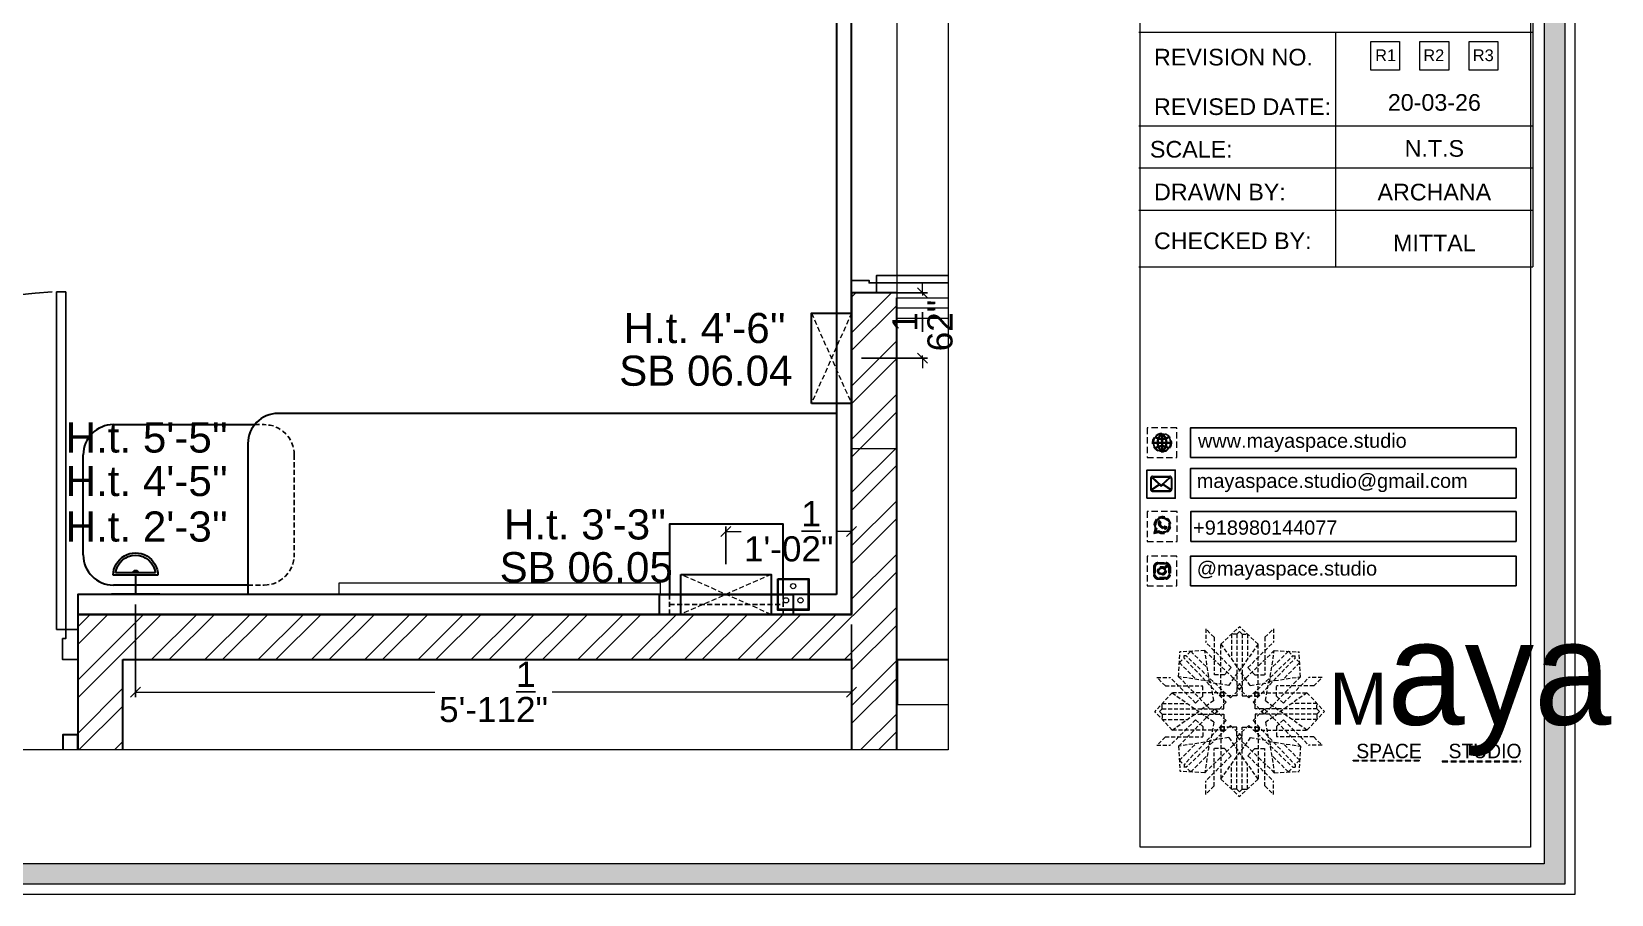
# Model space of a CAD drawing. Header units: millimetres. Extents: x 56222 to 3066687, y -650199 to -121287.
# Drawn here: x 131785.9 to 131943.1, y -184315.7 to -184229.8 of the extents above; entities that cross this region are included whole.
import ezdxf
from ezdxf.enums import TextEntityAlignment as Align

# ---------------------------------------------------------------- set-up
doc = ezdxf.new("R2010")
doc.units = ezdxf.units.MM
doc.header["$MEASUREMENT"] = 0
doc.header["$PDMODE"] = 35
for name, pattern in [('DASHED', [0.75, 0.5, -0.25]), ('DASHED2', [0.375, 0.25, -0.125]), ('DASHEDX2', [1.5, 1, -0.5])]:
    doc.linetypes.add(name, pattern=pattern)
doc.layers.get('Defpoints').update_dxf_attribs({"color": 220})
for name, color, linetype in [('AR DOOR', 40, 'Continuous'), ('AR ELE-5', 134, 'Continuous'), ('AR HATCH-7', 7, 'Continuous')]:
    doc.layers.add(name, color=color, linetype=linetype)
for name, color, linetype, lineweight in [('dim05', 1, 'Continuous', 13), ('Dimension', 10, 'DASHEDX2', 20), ('el', 7, 'Continuous', 20), ('ELEC-wires', 1, 'DASHED2', 13), ('Electrical', 84, 'Continuous', 30), ('ELEVATION', 250, 'Continuous', 9), ('ELEVATION ( SPIRAL STAIR )', 250, 'Continuous', 9), ('FIRST FLOOR', 7, 'Continuous', 9), ('FIRST FLOOR_( PLine )_', 251, 'Continuous', 30), ('FURNITURE', 32, 'Continuous', 9), ('FURNITURE-1', 252, 'Continuous', 13), ('hatch-rcc', 251, 'Continuous', 9), ('NAME PLATE', 7, 'Continuous', 25), ('wall', 7, 'Continuous', 30)]:
    doc.layers.add(name, color=color, linetype=linetype, lineweight=lineweight)
doc.styles.add('Arial', font='arial.ttf')
doc.styles.get("Standard").update_dxf_attribs({"font": 'arial.ttf', "height": 6})
doc.dimstyles.new('ISO-25', dxfattribs={"dimtxt": 2.5, "dimasz": 1, "dimexe": 0.5, "dimexo": 1, "dimtad": 0, "dimdec": 1, "dimlunit": 4, "dimtxsty": 'Standard', "dimblk": 'OBLIQUE', "dimcen": 2.5, "dimclrd": 1, "dimclre": 1, "dimclrt": 5, "dimadec": 0, "dimazin": 0, "dimtfac": 1, "dimtdec": 1, "dimtmove": 0, "dimatfit": 3, "dimfxl": 1, "dimlwd": -1, "dimarcsym": 0})

# ---------------------------------------------------------------- blocks, each defined once
blk = doc.blocks.new('*U18')
for points in [[(0, 0), (0, 1120), (-30, 1120), (-30, 0)], [(40, 0), (0, 0), (0, -30), (-10, -30), (-10, -100), (40, -100)], [(-1160, 0), (-1120, 0), (-1120, -30), (-1110, -30), (-1110, -100), (-1160, -100)]]:
    blk.add_lwpolyline(points, close=True)
at = {"layer": 'AR ELE-5', "linetype": 'ByBlock', "ltscale": 15}
blk.add_arc((1.6, -0.7), 1121.6, 92.373, 179.9653, dxfattribs=at)
blk = doc.blocks.new('FSFSF')
at = {"color": 42, "lineweight": 5, "true_color": 0xe0ac11}
for p, q in [((28603.86, 139.69), (28608.58, 144.08)), ((28613.31, 139.69), (28608.58, 144.08)), ((28600.03, 143.51), (28600.03, 140.16)), ((28602.15, 141.41), (28600.03, 143.51)), ((28606.47, 133.76), (28600.03, 140.16)), ((28602.15, 141.41), (28602.15, 131.95)), ((28607.9, 142.22), (28606.58, 142.22)), ((28606.58, 142.22), (28606.58, 135.84)), ((28607.9, 142.22), (28608.58, 142.85)), ((28607.9, 142.22), (28607.9, 126.58)), ((28609.27, 142.22), (28608.59, 142.85)), ((28609.27, 142.22), (28609.27, 126.58)), ((28609.27, 142.22), (28610.59, 142.22)), ((28610.59, 142.22), (28610.59, 135.84)), ((28610.7, 133.76), (28617.14, 140.16)), ((28615.02, 141.41), (28617.14, 143.51)), ((28615.02, 141.41), (28615.02, 131.95)), ((28617.14, 143.51), (28617.14, 140.16)), ((28593.19, 131.45), (28593.54, 137.71)), ((28593.39, 135), (28594.56, 136.12)), ((28599.8, 138.06), (28593.54, 137.71)), ((28595.12, 136.69), (28594.53, 136.69)), ((28594.56, 136.12), (28594.56, 136.71)), ((28605.17, 124.98), (28594.56, 136.12)), ((28596.24, 137.86), (28595.12, 136.69)), ((28606.27, 126.08), (28595.12, 136.69)), ((28596.24, 137.86), (28600.47, 133.65)), ((28601.03, 130), (28599.8, 138.06)), ((28599.8, 138.05), (28608.58, 129.56)), ((28603.86, 126.58), (28603.86, 139.69)), ((28603.86, 139.69), (28608.58, 133.02)), ((28613.31, 139.69), (28608.59, 133.02)), ((28617.37, 138.05), (28608.59, 129.56)), ((28610.9, 126.08), (28622.05, 136.69)), ((28612.02, 124.98), (28622.62, 136.12)), ((28613.31, 126.58), (28613.31, 139.69)), ((28616.14, 130), (28617.37, 138.06)), ((28620.93, 137.86), (28616.7, 133.65)), ((28617.37, 138.06), (28623.63, 137.71)), ((28620.93, 137.86), (28622.05, 136.69)), ((28622.05, 136.69), (28622.64, 136.69)), ((28622.62, 136.12), (28622.62, 136.71)), ((28623.8, 135), (28622.62, 136.12)), ((28624, 131.45), (28623.65, 137.71)), ((28593.39, 135), (28597.6, 130.78)), ((28604.75, 131.95), (28602.15, 131.95)), ((28606.47, 133.76), (28604.75, 131.95)), ((28605.86, 129.18), (28608.58, 133.02)), ((28611.31, 129.18), (28608.59, 133.02)), ((28610.7, 133.76), (28612.42, 131.95)), ((28612.42, 131.95), (28615.02, 131.95)), ((28623.8, 135), (28619.59, 130.78)), ((28587.73, 131.22), (28591.08, 131.22)), ((28589.84, 129.1), (28587.73, 131.22)), ((28589.84, 129.1), (28599.29, 129.1)), ((28597.49, 124.78), (28591.08, 131.22)), ((28593.19, 131.45), (28601.69, 122.67)), ((28601.25, 130.22), (28593.19, 131.45)), ((28599.29, 126.5), (28599.29, 129.1)), ((28605.86, 129.18), (28601.03, 130)), ((28602.07, 125.39), (28601.25, 130.22)), ((28606.27, 126.08), (28608.58, 128.27)), ((28607.9, 128.92), (28608.58, 129.56)), ((28607.9, 128.92), (28608.58, 128.27)), ((28609.27, 128.92), (28608.59, 129.56)), ((28609.27, 128.92), (28608.59, 128.27)), ((28610.9, 126.08), (28608.59, 128.27)), ((28611.31, 129.18), (28616.14, 130)), ((28615.12, 125.39), (28615.94, 130.22)), ((28623.99, 131.45), (28615.5, 122.67)), ((28615.94, 130.22), (28624, 131.45)), ((28627.34, 129.1), (28617.89, 129.1)), ((28617.89, 126.5), (28617.89, 129.1)), ((28619.7, 124.78), (28626.1, 131.22)), ((28629.45, 131.22), (28626.1, 131.22)), ((28627.34, 129.1), (28629.45, 131.22)), ((28591.56, 127.39), (28587.17, 122.66)), ((28589.03, 123.35), (28589.03, 124.67)), ((28589.03, 124.67), (28595.4, 124.67)), ((28604.66, 127.39), (28591.56, 127.39)), ((28591.56, 127.39), (28598.23, 122.67)), ((28597.49, 124.78), (28599.29, 126.5)), ((28602.07, 125.39), (28598.23, 122.67)), ((28605.17, 124.98), (28602.97, 122.67)), ((28603.68, 126.54), (28603.68, 127.39)), ((28604.66, 126.54), (28603.68, 126.54)), ((28604.71, 127.57), (28603.86, 127.57)), ((28607.9, 126.58), (28603.86, 126.58)), ((28604.66, 123.35), (28604.66, 127.39)), ((28604.7, 126.58), (28604.71, 127.57)), ((28609.27, 126.58), (28613.31, 126.58)), ((28612.02, 124.98), (28614.21, 122.67)), ((28612.46, 126.58), (28612.46, 127.57)), ((28612.46, 127.57), (28613.31, 127.57)), ((28612.52, 123.35), (28612.52, 127.39)), ((28612.52, 127.39), (28625.63, 127.39)), ((28612.52, 126.54), (28613.51, 126.54)), ((28613.51, 126.54), (28613.51, 127.39)), ((28615.12, 125.39), (28618.96, 122.67)), ((28619.7, 124.78), (28617.89, 126.5)), ((28625.63, 127.39), (28618.96, 122.67)), ((28628.16, 124.67), (28621.78, 124.67)), ((28625.63, 127.39), (28630.02, 122.66)), ((28628.16, 123.35), (28628.16, 124.67)), ((28591.56, 117.94), (28587.17, 122.66)), ((28589.03, 123.35), (28588.4, 122.67)), ((28589.03, 121.98), (28588.4, 122.65)), ((28589.03, 123.35), (28604.66, 123.35)), ((28589.03, 121.98), (28604.66, 121.98)), ((28589.03, 121.98), (28589.03, 120.66)), ((28589.03, 120.66), (28595.4, 120.66)), ((28597.49, 120.54), (28591.08, 114.11)), ((28591.56, 117.94), (28598.23, 122.65)), ((28593.19, 113.88), (28601.69, 122.65)), ((28605.17, 120.35), (28594.56, 109.2)), ((28597.49, 120.54), (28599.29, 118.83)), ((28602.07, 119.94), (28598.23, 122.65)), ((28602.07, 119.94), (28601.25, 115.1)), ((28602.33, 123.35), (28601.69, 122.67)), ((28602.33, 121.98), (28601.69, 122.65)), ((28602.33, 123.35), (28602.97, 122.67)), ((28602.33, 121.98), (28602.97, 122.65)), ((28605.17, 120.35), (28602.97, 122.65)), ((28604.66, 121.98), (28604.66, 117.94)), ((28612.02, 120.35), (28614.21, 122.65)), ((28612.02, 120.35), (28622.62, 109.2)), ((28628.16, 123.35), (28612.52, 123.35)), ((28612.52, 121.98), (28612.52, 117.94)), ((28628.16, 121.98), (28612.52, 121.98)), ((28614.85, 123.35), (28614.21, 122.67)), ((28614.85, 121.98), (28614.21, 122.65)), ((28614.85, 123.35), (28615.5, 122.67)), ((28614.85, 121.98), (28615.5, 122.65)), ((28615.12, 119.94), (28618.96, 122.65)), ((28615.12, 119.94), (28615.94, 115.1)), ((28623.99, 113.88), (28615.5, 122.65)), ((28619.7, 120.54), (28617.89, 118.83)), ((28625.63, 117.94), (28618.96, 122.65)), ((28619.7, 120.54), (28626.1, 114.11)), ((28628.16, 120.66), (28621.78, 120.66)), ((28625.63, 117.94), (28630.02, 122.66)), ((28628.16, 123.35), (28628.78, 122.67)), ((28628.16, 121.98), (28628.78, 122.65)), ((28628.16, 121.98), (28628.16, 120.66)), ((28589.84, 116.23), (28587.73, 114.11)), ((28589.84, 116.23), (28599.29, 116.23)), ((28604.66, 117.94), (28591.56, 117.94)), ((28606.27, 119.15), (28595.12, 108.54)), ((28599.29, 118.83), (28599.29, 116.23)), ((28605.86, 116.05), (28601.03, 115.23)), ((28604.66, 118.78), (28603.68, 118.78)), ((28603.68, 118.78), (28603.68, 117.94)), ((28607.9, 118.65), (28603.86, 118.65)), ((28603.86, 118.65), (28603.86, 105.54)), ((28604.71, 117.66), (28603.86, 117.66)), ((28604.7, 118.65), (28604.71, 117.66)), ((28605.86, 116.05), (28608.58, 112.21)), ((28606.27, 119.15), (28608.58, 116.96)), ((28607.9, 103.01), (28607.9, 118.65)), ((28607.9, 116.31), (28608.58, 116.96)), ((28607.9, 116.31), (28608.58, 115.67)), ((28610.9, 119.15), (28608.59, 116.96)), ((28609.27, 116.31), (28608.59, 116.96)), ((28609.27, 116.31), (28608.59, 115.67)), ((28611.31, 116.05), (28608.59, 112.21)), ((28609.27, 118.65), (28613.31, 118.65)), ((28609.27, 103.01), (28609.27, 118.65)), ((28610.9, 119.15), (28622.05, 108.54)), ((28611.31, 116.05), (28616.14, 115.23)), ((28612.46, 118.65), (28612.46, 117.66)), ((28612.46, 117.66), (28613.31, 117.66)), ((28612.52, 118.78), (28613.51, 118.78)), ((28612.52, 117.94), (28625.63, 117.94)), ((28613.31, 118.65), (28613.31, 105.54)), ((28613.51, 118.78), (28613.51, 117.94)), ((28617.89, 118.83), (28617.89, 116.23)), ((28627.34, 116.23), (28617.89, 116.23)), ((28627.34, 116.23), (28629.45, 114.11)), ((28587.73, 114.11), (28591.08, 114.11)), ((28601.25, 115.1), (28593.19, 113.87)), ((28593.19, 113.87), (28593.54, 107.62)), ((28593.39, 110.32), (28597.6, 114.55)), ((28599.8, 107.17), (28608.58, 115.67)), ((28601.03, 115.23), (28599.8, 107.17)), ((28602.15, 103.82), (28602.15, 113.27)), ((28604.75, 113.27), (28602.15, 113.27)), ((28603.86, 105.54), (28608.58, 112.21)), ((28606.47, 111.47), (28604.75, 113.27)), ((28617.37, 107.17), (28608.59, 115.67)), ((28613.31, 105.54), (28608.59, 112.21)), ((28610.7, 111.47), (28612.42, 113.27)), ((28612.42, 113.27), (28615.02, 113.27)), ((28615.02, 103.82), (28615.02, 113.27)), ((28615.94, 115.1), (28624, 113.87)), ((28616.14, 115.23), (28617.37, 107.17)), ((28623.8, 110.32), (28619.59, 114.55)), ((28624, 113.87), (28623.65, 107.62)), ((28629.45, 114.11), (28626.1, 114.11)), ((28593.39, 110.32), (28594.56, 109.2)), ((28595.12, 108.54), (28594.53, 108.54)), ((28594.56, 109.2), (28594.56, 108.61)), ((28596.24, 107.37), (28595.12, 108.54)), ((28596.24, 107.37), (28600.47, 111.58)), ((28606.47, 111.47), (28600.03, 105.07)), ((28606.58, 103.01), (28606.58, 109.38)), ((28610.59, 103.01), (28610.59, 109.38)), ((28610.7, 111.47), (28617.14, 105.07)), ((28620.93, 107.37), (28616.7, 111.58)), ((28620.93, 107.37), (28622.05, 108.54)), ((28622.05, 108.54), (28622.64, 108.54)), ((28623.8, 110.32), (28622.62, 109.2)), ((28622.62, 109.2), (28622.62, 108.61)), ((28599.8, 107.17), (28593.54, 107.52)), ((28600.03, 101.71), (28600.03, 105.07)), ((28602.15, 103.82), (28600.03, 101.71)), ((28603.86, 105.54), (28608.58, 101.15)), ((28613.31, 105.54), (28608.58, 101.15)), ((28615.02, 103.82), (28617.14, 101.71)), ((28617.14, 101.71), (28617.14, 105.07)), ((28617.37, 107.17), (28623.63, 107.52)), ((28607.9, 103.01), (28606.58, 103.01)), ((28607.9, 103.01), (28608.58, 102.38)), ((28609.27, 103.01), (28608.59, 102.38)), ((28609.27, 103.01), (28610.59, 103.01))]:
    blk.add_line(p, q, dxfattribs=at)
blk = doc.blocks.new('hgwg')
at = {"layer": 'Dimension', "true_color": 0xd39e00}
h = blk.add_hatch(color=42, dxfattribs=at)
h.dxf.hatch_style = 1
h.paths.add_polyline_path([(27505.71, 45.05), (27494.27, 45.05), (27494.27, 44.9), (27505.71, 44.9)])
h = blk.add_hatch(color=42, dxfattribs=at)
h.dxf.hatch_style = 1
h.paths.add_polyline_path([(27523.3, 44.9), (27509.68, 44.9), (27509.68, 44.75), (27523.3, 44.75)])
at = {"layer": 'Dimension', "color": 42, "true_color": 0xd39e00}
for p, q in [((27494.27, 45.05), (27505.71, 45.05)), ((27494.27, 44.9), (27494.27, 45.05)), ((27494.27, 44.9), (27505.71, 44.9)), ((27505.71, 45.05), (27505.71, 44.9)), ((27509.68, 44.9), (27523.3, 44.9)), ((27509.68, 44.9), (27509.68, 44.75)), ((27509.68, 44.75), (27523.3, 44.75)), ((27523.3, 44.75), (27523.3, 44.9))]:
    blk.add_line(p, q, dxfattribs=at)
at = {"layer": 'Dimension', "color": 42, "true_color": 0xd39e00, "attachment_point": 1}
for s, width, insert, char_height in [('{\\fCinzel|b0|i0|c0|p2;\\H1.5x;M\\fAmsterdam One|b0|i0|c0|p2;\\H2x;aya}', 85.3277, (27490.17, 69.17), 6), ('{\\fCinzel|b0|i0|c0|p0;SPACE     STUDIO}', 66.129, (27494.83, 47.86), 2.5)]:
    blk.add_mtext_dynamic_manual_height_columns(s, width=width, gutter_width=30, heights=[0], dxfattribs=dict(at, insert=insert, char_height=char_height))
blk = doc.blocks.new('QEGW4TG')
at = {"layer": 'Dimension', "true_color": 0x000000}
h = blk.add_hatch(color=18, dxfattribs=at)
h.dxf.hatch_style = 1
h.paths.add_polyline_path([(2.69, 1.93, 0.170513), (2.95, 1.97, 0.190337), (3.11, 2.18, 0.316231), (3.07, 2.28), (2.79, 2.37, 0.273721), (2.69, 2.34, 0.040749), (2.63, 2.27, -0.441282), (2.53, 2.25, -0.11828), (2.06, 2.64, -0.441282), (2.07, 2.74, 0.040749), (2.13, 2.81, 0.290083), (2.14, 2.92), (2.01, 3.18, 0.316231), (1.91, 3.2, 0.190337), (1.73, 3, 0.170513), (1.72, 2.74, 0.252784)], flags=0)
h.paths.add_polyline_path([(1.19, 1.98), (1.03, 1.3, 0.550912), (1.11, 1.23), (1.75, 1.39, 6.344125)])
h.paths.add_polyline_path([(1.81, 1.7), (1.4, 1.6), (1.5, 2.03, -9.071339)], flags=16)
h.paths.add_polyline_path([(3.11, 2.16, -0.17811), (2.95, 1.97, -0.170513), (2.69, 1.93, -0.252784), (1.72, 2.74, -0.170513), (1.73, 3, -0.17811), (1.89, 3.19, -0.370089), (2.01, 3.18), (2.14, 2.92, -0.307185), (2.13, 2.8, -0.041087), (2.06, 2.73, 0.321676), (2.05, 2.65, 0.126524), (2.55, 2.24, 0.312216), (2.62, 2.26, -0.041087), (2.68, 2.34, -0.290673), (2.79, 2.37), (3.07, 2.28, -0.370089)], flags=0)
h = blk.add_hatch(color=18, dxfattribs=at)
h.dxf.hatch_style = 1
h.paths.add_polyline_path([(2.79, 2.37, 0.273721), (2.69, 2.34, 0.040749), (2.63, 2.27, -0.441282), (2.53, 2.25, -0.11828), (2.06, 2.64, -0.441282), (2.07, 2.74, 0.040749), (2.13, 2.81, 0.290083), (2.14, 2.92), (2.01, 3.18, 0.316231), (1.91, 3.2, 0.190337), (1.73, 3, 0.170513), (1.72, 2.74, 0.252784), (2.69, 1.93, 0.170513), (2.95, 1.97, 0.190337), (3.11, 2.18, 0.316231), (3.07, 2.28)])
for p, q in [((2.01, 3.18), (2.14, 2.92)), ((1.19, 1.98), (1.03, 1.3)), ((1.1, 1.23), (1.75, 1.39)), ((1.5, 2.03), (1.4, 1.6)), ((1.4, 1.6), (1.81, 1.7)), ((3.07, 2.28), (2.8, 2.36))]:
    blk.add_line(p, q)
blk.add_lwpolyline([(0, 0), (4.68, 0), (4.68, 4.68), (0, 4.68)], close=True)
for centre, radius, start, end in [((2.39, 2.56), 1.34, 241.4727, 205.6422), ((2.39, 2.56), 1.04, 235.9962, 210.8333), ((2.09, 2.87), 0.39, 159.7007, 198.4072), ((2.96, 3.23), 1.33, 201.4218, 258.1669), ((2.07, 2.87), 0.364, 118.9685, 159.3648), ((1.94, 3.12), 0.0896, 41.8985, 123.1344), ((2.11, 2.68), 0.066, 135.9932, 224.8892), ((1.67, 3.16), 0.586, 312.4617, 321.8728), ((3.12, 3.42), 1.31, 216.5455, 243.5279), ((2.05, 2.87), 0.104, 320.3924, 28.6971), ((1.09, 1.29), 0.0598, 164.8483, 282.1458), ((2.57, 2.3), 0.066, 234.2482, 323.1441), ((3.11, 1.94), 0.586, 137.2645, 146.6756), ((2.76, 2.27), 0.104, 70.4402, 138.745), ((2.75, 2.31), 0.39, 260.7301, 299.4366), ((2.76, 2.29), 0.364, 299.7725, 340.1688), ((3.03, 2.2), 0.0896, 336.0029, 57.2388)]:
    blk.add_arc(centre, radius, start, end)
blk = doc.blocks.new('ASGERG')
at = {"layer": 'Dimension', "true_color": 0x000000}
h = blk.add_hatch(color=18, dxfattribs=at)
h.dxf.hatch_style = 1
h.paths.add_polyline_path([(0.99, 1.7, 0.353872), (1.69, 1.03), (2.96, 1.03, 0.353872), (3.66, 1.7), (3.66, 2.99, 0.353872), (2.96, 3.67), (1.69, 3.67, 0.353872), (0.99, 2.99)])
h.paths.add_polyline_path([(1.27, 2.97, -0.353872), (1.72, 3.4), (2.94, 3.4, -0.353872), (3.38, 2.97), (3.38, 1.72, -0.353872), (2.94, 1.3), (1.72, 1.3, -0.353872), (1.27, 1.72)], flags=16)
h.paths.add_polyline_path([(3.02, 2.35, -1), (1.64, 2.35, -1)], flags=0)
h.paths.add_polyline_path([(2.74, 2.35, -1), (1.92, 2.35, -1)], flags=0)
h.paths.add_polyline_path([(2.86, 3.02, -1), (3.19, 3.02, -1)], flags=0)
h.paths.add_polyline_path([(1.64, 2.35, 1), (3.02, 2.35, 1)], flags=0)
h = blk.add_hatch(color=18, dxfattribs=at)
h.dxf.hatch_style = 1
h.paths.add_polyline_path([(1.64, 2.35, 1), (3.02, 2.35, 1)])
h.paths.add_polyline_path([(2.74, 2.35, -1), (1.92, 2.35, -1)], flags=16)
h = blk.add_hatch(color=18, dxfattribs=at)
h.dxf.hatch_style = 1
h.paths.add_polyline_path([(3.19, 3.02, 1), (2.86, 3.02, 1)])
for p, q in [((0.99, 2.99), (0.99, 1.7)), ((1.27, 2.97), (1.27, 1.72)), ((1.69, 3.67), (2.96, 3.67)), ((2.94, 3.4), (1.72, 3.4)), ((3.38, 2.97), (3.38, 1.72)), ((3.66, 2.99), (3.66, 1.7)), ((1.69, 1.03), (2.96, 1.03)), ((2.94, 1.3), (1.72, 1.3))]:
    blk.add_line(p, q)
blk.add_lwpolyline([(0, 0), (4.68, 0), (4.68, 4.68), (0, 4.68)], close=True)
for centre, radius in [((2.33, 2.35), 0.694), ((2.33, 2.35), 0.414), ((3.02, 3.02), 0.168)]:
    blk.add_circle(centre, radius)
for centre, radius, start, end in [((1.76, 2.89), 0.778, 94.8631, 172.8127), ((1.76, 2.91), 0.491, 94.8631, 172.8127), ((2.9, 2.91), 0.491, 7.1873, 85.1369), ((2.89, 2.89), 0.778, 7.1873, 85.1369), ((1.76, 1.8), 0.778, 187.1873, 265.1369), ((1.76, 1.78), 0.491, 187.1873, 265.1369), ((2.9, 1.78), 0.491, 274.8631, 352.8127), ((2.89, 1.8), 0.778, 274.8631, 352.8127)]:
    blk.add_arc(centre, radius, start, end)
blk = doc.blocks.new('DTGWEGEARG')
at = {"layer": 'Dimension', "true_color": 0x000000}
h = blk.add_hatch(color=18, dxfattribs=at)
h.dxf.hatch_style = 1
h.paths.add_polyline_path([(3.83, 2.34, 1), (0.85, 2.34, 1)])
h.paths.add_polyline_path([(2.51, 1.01, 0.105795), (2.96, 1.58, -0.055205), (3.3, 1.41, -0.169822)], flags=16)
h.paths.add_polyline_path([(2.41, 1.12), (2.41, 1.69, -0.058279), (2.81, 1.63, -0.103353)], flags=16)
h.paths.add_polyline_path([(2.26, 1.13, -0.101741), (1.87, 1.63, -0.057171), (2.26, 1.69)], flags=16)
h.paths.add_polyline_path([(2.17, 1.01, -0.169822), (1.38, 1.41, -0.055205), (1.72, 1.58, 0.105795)], flags=16)
h.paths.add_polyline_path([(3.02, 1.72, 0.081336), (3.13, 2.27), (3.68, 2.27, -0.152069), (3.4, 1.52, 0.05687)], flags=16)
h.paths.add_polyline_path([(2.87, 1.77, 0.061945), (2.41, 1.84), (2.41, 2.27), (2.98, 2.27, -0.081344)], flags=16)
h.paths.add_polyline_path([(2.26, 1.84, 0.060923), (1.8, 1.77, -0.081344), (1.7, 2.27), (2.26, 2.27)], flags=16)
h.paths.add_polyline_path([(1.66, 1.72, 0.05687), (1.28, 1.52, -0.152069), (1, 2.27), (1.55, 2.27, 0.081336)], flags=16)
h.paths.add_polyline_path([(2.41, 2.42), (2.41, 2.83, 0.061945), (2.87, 2.91, -0.080009), (2.98, 2.42)], flags=16)
h.paths.add_polyline_path([(3.13, 2.42, 0.080116), (3.02, 2.96, 0.05687), (3.4, 3.16, 0.028258), (3.3, 3.27, -0.055205), (2.96, 3.1, 0.105795), (2.51, 3.67, -0.36029), (3.68, 2.42)], flags=16)
h.paths.add_polyline_path([(2.26, 2.42), (1.7, 2.42, -0.080009), (1.8, 2.91, 0.060923), (2.26, 2.84)], flags=16)
h.paths.add_polyline_path([(1.55, 2.42), (1, 2.42, -0.150466), (1.28, 3.16, 0.05687), (1.66, 2.96, 0.080116)], flags=16)
h.paths.add_polyline_path([(2.41, 2.98), (2.41, 3.56, -0.103353), (2.81, 3.05, -0.058279)], flags=16)
h.paths.add_polyline_path([(2.26, 2.99, -0.057171), (1.87, 3.05, -0.101741), (2.26, 3.55)], flags=16)
h.paths.add_polyline_path([(1.72, 3.1, -0.055205), (1.38, 3.27, -0.169822), (2.17, 3.67, 0.105795)], flags=16)
blk.add_lwpolyline([(0, 0), (4.68, 0), (4.68, 4.68), (0, 4.68)], close=True)
at = {"layer": 'Dimension', "color": 18, "true_color": 0x000000}
for p, q in [((2.26, 3.55), (2.26, 2.99)), ((2.26, 2.84), (2.26, 2.42)), ((2.41, 3.56), (2.41, 2.98)), ((2.41, 2.83), (2.41, 2.42)), ((1, 2.42), (1.55, 2.42)), ((1, 2.27), (1.55, 2.27)), ((1.7, 2.42), (2.26, 2.42)), ((1.7, 2.27), (2.26, 2.27)), ((2.26, 2.27), (2.26, 1.84)), ((2.26, 1.69), (2.26, 1.13)), ((2.41, 2.42), (2.98, 2.42)), ((2.41, 2.27), (2.98, 2.27)), ((2.41, 2.27), (2.41, 1.84)), ((2.41, 1.69), (2.41, 1.12)), ((3.13, 2.42), (3.68, 2.42)), ((3.13, 2.27), (3.68, 2.27))]:
    blk.add_line(p, q, dxfattribs=at)
blk.add_circle((2.34, 2.34), 1.49, dxfattribs=at)
for centre, radius, start, end in [((2.34, 2.34), 1.34, 142.3819, 176.6093), ((2.34, 4.74), 1.9, 236.1399, 249.1595), ((2.34, 2.34), 1.34, 97.3549, 135.9073), ((2.34, 4.74), 1.75, 236.7417, 249.3811), ((3.28, 2.34), 1.73, 159.0567, 177.3789), ((3.28, 2.34), 1.58, 158.8325, 177.1302), ((3.28, 2.34), 1.73, 129.9301, 154.0867), ((2.34, 4.74), 1.9, 253.6799, 267.6253), ((3.28, 2.34), 1.58, 130.1073, 153.3446), ((2.34, 4.74), 1.75, 254.3336, 267.422), ((1.4, 2.34), 1.58, 26.6554, 50.2584), ((2.34, 4.74), 1.75, 272.3248, 285.6664), ((2.34, 4.74), 1.9, 272.1415, 286.3201), ((2.34, 2.34), 1.34, 3.3907, 82.6451), ((1.4, 2.34), 1.73, 25.9133, 50.0699), ((1.4, 2.34), 1.58, 2.8698, 21.1675), ((2.34, 4.74), 1.75, 290.6189, 303.2583), ((2.34, 4.74), 1.9, 290.8405, 303.8601), ((1.4, 2.34), 1.73, 2.6211, 20.9433), ((2.34, 2.34), 1.34, 183.0315, 217.6181), ((2.34, -0.06), 1.9, 110.8405, 123.8601), ((2.34, -0.06), 1.75, 110.6189, 123.2583), ((2.34, 2.34), 1.34, 224.0927, 262.6451), ((3.28, 2.34), 1.73, 182.3435, 200.9433), ((3.28, 2.34), 1.58, 182.5658, 201.1675), ((3.28, 2.34), 1.73, 205.9133, 230.0699), ((2.34, -0.06), 1.9, 92.3747, 106.3201), ((2.34, -0.06), 1.75, 92.578, 105.6664), ((3.28, 2.34), 1.58, 206.6554, 229.8927), ((2.34, -0.06), 1.9, 73.6799, 87.8585), ((2.34, -0.06), 1.75, 74.3336, 87.6752), ((1.4, 2.34), 1.58, 309.7416, 333.3446), ((1.4, 2.34), 1.73, 309.9301, 334.0867), ((2.34, 2.34), 1.34, 277.3549, 315.9073), ((1.4, 2.34), 1.58, 338.8325, 357.4342), ((2.34, -0.06), 1.75, 56.7417, 69.3811), ((1.4, 2.34), 1.73, 339.0567, 357.6565), ((2.34, -0.06), 1.9, 56.1399, 69.1595), ((2.34, 2.34), 1.34, 322.3819, 356.9685)]:
    blk.add_arc(centre, radius, start, end, dxfattribs=at)
blk = doc.blocks.new('MASTER')
at = {"layer": 'ELEVATION ( SPIRAL STAIR )', "color": 9, "true_color": 0xc7c8ca}
blk.add_lwpolyline([(131511.15, -184212.79), (131511.15, -184213.94), (131479.19, -184213.94), (131479.19, -184212.79)], close=True, dxfattribs=at)
at = {"layer": 'FURNITURE', "color": 9, "lineweight": 30, "true_color": 0xc7c8ca}
for p, q in [((131528.69, -184195.94), (131473.12, -184195.94)), ((131456.74, -184197.05), (131470.79, -184197.05)), ((131470.12, -184198.94), (131470.12, -184213.94)), ((131453.74, -184210.02), (131453.74, -184200.05)), ((131470.12, -184213.02), (131456.74, -184213.02))]:
    blk.add_line(p, q, dxfattribs=at)
at = {"layer": 'FURNITURE', "color": 9, "linetype": 'DASHED', "lineweight": 25, "true_color": 0xc7c8ca}
for p, q in [((131470.79, -184197.05), (131471.73, -184197.05)), ((131474.73, -184200.05), (131474.73, -184210.02))]:
    blk.add_line(p, q, dxfattribs=at)
at = {"layer": 'FURNITURE', "linetype": 'DASHED', "lineweight": 25}
blk.add_line((131470.12, -184213.02), (131471.73, -184213.02), dxfattribs=at)
at = {"layer": 'FURNITURE', "color": 9, "lineweight": 30, "true_color": 0xc7c8ca}
for points in [[(131528.69, -184213.94), (131453.19, -184213.94), (131453.19, -184215.94), (131530.19, -184215.94), (131530.19, -184213.94), (131530.19, -184213.94), (131530.19, -184152.94), (131528.69, -184152.94)], [(131511.08, -184213.94), (131524.38, -184213.94), (131524.38, -184215.94), (131511.08, -184215.94)]]:
    blk.add_lwpolyline(points, close=True, dxfattribs=at)
blk.add_lwpolyline([(131523.38, -184213.94), (131523.38, -184206.94), (131512.08, -184206.94), (131512.08, -184213.94)], dxfattribs=at)
at = {"layer": 'FURNITURE', "color": 9, "linetype": 'DASHED', "lineweight": 25, "true_color": 0xc7c8ca}
blk.add_lwpolyline([(131512.08, -184213.94), (131523.38, -184213.94), (131523.38, -184215.94), (131512.08, -184215.94)], close=True, dxfattribs=at)
blk.add_lwpolyline([(131512.08, -184214.94), (131523.38, -184214.94)], dxfattribs=at)
at = {"layer": 'FURNITURE', "color": 9, "lineweight": 30, "true_color": 0xc7c8ca}
for centre, start, end in [((131473.12, -184198.94), 90, 180), ((131456.74, -184200.05), 90, 180), ((131456.74, -184210.02), 180, 270)]:
    blk.add_arc(centre, 3, start, end, dxfattribs=at)
at = {"layer": 'FURNITURE', "color": 9, "linetype": 'DASHED', "lineweight": 25, "true_color": 0xc7c8ca}
for centre, start, end in [((131471.73, -184200.05), 0, 90), ((131471.73, -184210.02), 270, 0)]:
    blk.add_arc(centre, 3, start, end, dxfattribs=at)
blk = doc.blocks.new('6616')
at = {"color": 242, "linetype": 'DASHED', "true_color": 0xcd2027}
for p, q in [((386784.79, -36915.77), (386775.78, -36911.78)), ((386784.79, -36911.78), (386775.78, -36915.77))]:
    blk.add_line(p, q, dxfattribs=at)
at = {"layer": 'ELEC-wires', "color": 5, "linetype": 'ByBlock', "lineweight": 30, "ltscale": 4}
blk.add_lwpolyline([(386775.78, -36911.78), (386784.79, -36911.78), (386784.79, -36915.77), (386775.78, -36915.77)], close=True, dxfattribs=at)
blk = doc.blocks.new('_Oblique')
at = {"layer": 'wall', "color": 0, "lineweight": -2}
blk.add_line((-0.5, -0.5), (0.5, 0.5), dxfattribs=at)
blk = doc.blocks.new('*D207')
at = {"layer": 'Defpoints', "color": 0, "lineweight": 30, "transparency": 16777216}
for p in [(131867.49, -184279.55), (131854.99, -184283.82), (131867.49, -184283.82)]:
    blk.add_point(p, dxfattribs=at)
at = {"layer": 'dim05', "color": 1, "linetype": 'Continuous', "lineweight": -2, "transparency": 16777216}
for p, q in [((131854.99, -184282.82), (131854.99, -184279.05)), ((131867.49, -184282.82), (131867.49, -184279.05))]:
    blk.add_line(p, q, dxfattribs=at)
at = {"layer": 'dim05', "color": 1, "linetype": 'Continuous', "transparency": 16777216}
for p, q in [((131854.99, -184279.55), (131856.5, -184279.55)), ((131867.49, -184279.55), (131865.99, -184279.55))]:
    blk.add_line(p, q, dxfattribs=at)
at = {"layer": 'dim05', "color": 1, "transparency": 16777216, "rotation": 180}
blk.add_blockref('_Oblique', (131854.99, -184279.55), dxfattribs=at)
at = {"layer": 'dim05', "color": 1, "transparency": 16777216}
blk.add_blockref('_Oblique', (131867.49, -184279.55), dxfattribs=at)
at = {"layer": 'dim05', "color": 5, "lineweight": 25, "transparency": 16777216, "insert": (131861.24, -184279.55), "char_height": 2.5, "attachment_point": 5, "style": 'Arial'}
blk.add_mtext('1\'-0{\\H1x;\\S1/2;}"', dxfattribs=at)
blk = doc.blocks.new('*D560')
at = {"layer": 'Defpoints', "color": 0, "lineweight": 30, "transparency": 16777216}
for p in [(131867.49, -184255.81), (131867.49, -184262.31), (131874.56, -184262.31)]:
    blk.add_point(p, dxfattribs=at)
at = {"layer": 'dim05', "color": 1, "linetype": 'Continuous', "lineweight": -2, "transparency": 16777216}
for p, q in [((131868.49, -184255.81), (131875.06, -184255.81)), ((131868.49, -184262.31), (131875.06, -184262.31))]:
    blk.add_line(p, q, dxfattribs=at)
at = {"layer": 'dim05', "color": 1, "linetype": 'Continuous', "transparency": 16777216}
for p, q in [((131874.56, -184255.81), (131874.56, -184254.81)), ((131874.56, -184255.81), (131874.56, -184256.08)), ((131874.56, -184262.31), (131874.56, -184262.04)), ((131874.56, -184262.31), (131874.56, -184263.31))]:
    blk.add_line(p, q, dxfattribs=at)
at = {"layer": 'dim05', "color": 1, "transparency": 16777216}
for p, rotation in [((131874.56, -184255.81), 270), ((131874.56, -184262.31), 90)]:
    blk.add_blockref('_Oblique', p, dxfattribs=dict(at, rotation=rotation))
at = {"layer": 'dim05', "color": 5, "lineweight": 25, "transparency": 16777216, "insert": (131874.56, -184259.06), "char_height": 2.5, "attachment_point": 5, "rotation": 90, "style": 'Arial'}
blk.add_mtext('6{\\H1x;\\S1/2;}"', dxfattribs=at)
blk = doc.blocks.new('erfer')
at = {"layer": 'hatch-rcc', "lineweight": 30}
blk.add_lwpolyline([(1905.9, -1304.21), (1908.38, -1304.21), (1908.38, -1306.73), (1905.9, -1306.73)], close=True, dxfattribs=at)
at = {"layer": 'hatch-rcc'}
blk.add_lwpolyline([(1905.96, -1304.28), (1908.31, -1304.28), (1908.31, -1306.66), (1905.96, -1306.66)], close=True, dxfattribs=at)
for centre in [(1907.14, -1304.81), (1906.56, -1305.95), (1907.72, -1305.95)]:
    blk.add_circle(centre, 0.211, dxfattribs=at)
blk = doc.blocks.new('A$C2E9001B6')
at = {"layer": 'Electrical', "ltscale": 10}
for p, q in [((0, 5), (5.83, 5)), ((2.92, 2.71), (2.92, 5)), ((0.21, 2.71), (5.62, 2.71)), ((0.51, 2.42), (5.32, 2.42))]:
    blk.add_line(p, q, dxfattribs=at)
at = {"layer": 'Electrical', "ltscale": 10, "extrusion": (0, 0, -1)}
for centre, major_axis, start_param, end_param in [((2.92, 2.71), (-1.91, 1.91), 2.356194, 5.497787), ((2.92, 2.71), (1.71, 1.71), 0.902965, 3.809424), ((2.92, 2.43), (-0.223, 0.223), 2.378522, 5.47546)]:
    blk.add_ellipse(centre, major_axis=major_axis, ratio=1, start_param=start_param, end_param=end_param, dxfattribs=at)
blk = doc.blocks.new('*D618')
at = {"layer": 'Defpoints', "color": 0, "lineweight": 30, "transparency": 16777216}
for p in [(131796.24, -184285.81), (131867.49, -184287.81), (131867.49, -184295.54)]:
    blk.add_point(p, dxfattribs=at)
at = {"layer": 'dim05', "color": 1, "linetype": 'Continuous', "lineweight": -2, "transparency": 16777216}
for p, q in [((131796.24, -184286.81), (131796.24, -184296.04)), ((131867.49, -184288.81), (131867.49, -184296.04))]:
    blk.add_line(p, q, dxfattribs=at)
at = {"layer": 'dim05', "color": 1, "linetype": 'Continuous', "transparency": 16777216}
for p, q in [((131796.24, -184295.54), (131826.04, -184295.54)), ((131867.49, -184295.54), (131837.7, -184295.54))]:
    blk.add_line(p, q, dxfattribs=at)
at = {"layer": 'dim05', "color": 1, "transparency": 16777216, "rotation": 180}
blk.add_blockref('_Oblique', (131796.24, -184295.54), dxfattribs=at)
at = {"layer": 'dim05', "color": 1, "transparency": 16777216}
blk.add_blockref('_Oblique', (131867.49, -184295.54), dxfattribs=at)
at = {"layer": 'dim05', "color": 5, "lineweight": 25, "transparency": 16777216, "insert": (131831.87, -184295.54), "char_height": 2.5, "attachment_point": 5, "style": 'Arial'}
blk.add_mtext('5\'-11{\\H1x;\\S1/2;}"', dxfattribs=at)

msp = doc.modelspace()

# ---------------------------------------------------------------- hatches: boundary and pattern name
at = {"layer": 'AR HATCH-7', "lineweight": 9, "true_color": 0x939598}
h = msp.add_hatch(dxfattribs=at)
h.set_pattern_fill('ANSI32', color=252, scale=10)
h.set_pattern_definition([(45, (638.0416, -908.0278), (-2.65165043, 2.65165043), []), (45, (639.8094, -908.0278), (-2.65165043, 2.65165043), [])])
h.paths.add_polyline_path([(131871.99, -184271.31), (131867.49, -184271.31), (131867.49, -184285.81), (131867.49, -184287.81), (131790.49, -184287.81), (131790.49, -184301.3), (131794.99, -184301.3), (131794.99, -184292.31), (131867.49, -184292.31), (131867.49, -184301.3), (131871.99, -184301.3), (131871.99, -184292.31)])
h.paths.add_polyline_path([(131790.99, -184125.81), (131711.49, -184125.81), (131711.49, -184134.81), (131790.99, -184134.81)])
h.paths.add_polyline_path([(131871.99, -184125.81), (131867.49, -184125.81), (131805.99, -184125.81), (131805.99, -184134.81), (131822.74, -184134.81), (131867.49, -184134.81), (131867.49, -184224.81), (131867.49, -184227.81), (131869.99, -184227.81), (131871.99, -184227.81)])
h.paths.add_polyline_path([(131871.99, -184256.31), (131871.99, -184255.81), (131867.49, -184255.81), (131867.49, -184271.31), (131871.99, -184271.31)])
h.paths.add_polyline_path([(131686.49, -184266.81), (131681.99, -184266.81), (131681.99, -184287.81), (131671.02, -184287.81), (131671.02, -184292.31), (131729.99, -184292.31), (131729.99, -184287.81), (131686.49, -184287.81)])
h.paths.add_polyline_path([(131730.99, -184287.81), (131730.99, -184292.31)], flags=17)
h.paths.add_polyline_path([(131746.49, -184287.81), (131746.49, -184292.31), (131754.49, -184292.31), (131754.49, -184289.31), (131754.49, -184287.81)])
at = {"layer": 'Dimension', "linetype": 'Continuous', "true_color": 0xd39e00}
h = msp.add_hatch(color=42, dxfattribs=at)
h.paths.add_polyline_path([(131649.32, -184111.15), (131649.32, -184314.66), (131938.46, -184314.66), (131938.46, -184111.15)])
h.paths.add_polyline_path([(131651.35, -184113.18), (131936.43, -184113.18), (131936.43, -184312.63), (131651.35, -184312.63)], flags=16)
at = {"layer": 'Dimension', "true_color": 0x000000}
h = msp.add_hatch(color=18, dxfattribs=at)
h.dxf.hatch_style = 1
h.paths.add_polyline_path([(131899.16, -184275.57, 0.414214), (131899.37, -184275.35), (131899.37, -184274.27, 0.414214), (131899.16, -184274.06), (131897.45, -184274.06, 0.414214), (131897.23, -184274.27), (131897.23, -184275.35, 0.414214), (131897.45, -184275.57)])
h.paths.add_polyline_path([(131898.46, -184274.92), (131899.25, -184275.45, -0.198912), (131899.16, -184275.48), (131897.45, -184275.48, -0.198912), (131897.35, -184275.45), (131898.14, -184274.92), (131898.3, -184275.06)], flags=16)
h.paths.add_polyline_path([(131898.3, -184274.95), (131897.43, -184274.14, -0.028783), (131897.45, -184274.14), (131899.16, -184274.14, -0.028783), (131899.17, -184274.14)], flags=16)
h.paths.add_polyline_path([(131898.52, -184274.86), (131899.25, -184274.18, -0.202482), (131899.29, -184274.27), (131899.29, -184275.35, -0.043076), (131899.29, -184275.37)], flags=16)
h.paths.add_polyline_path([(131898.08, -184274.86), (131897.31, -184275.37, -0.043076), (131897.31, -184275.35), (131897.31, -184274.27, -0.202482), (131897.35, -184274.18)], flags=16)

# ---------------------------------------------------------------- linework, layer by layer
for points in [[(131869.99, -184255.81), (131869.99, -184254.81), (131869.24, -184254.81), (131869.24, -184254.56), (131867.49, -184254.56), (131867.49, -184255.81)], [(131896.89, -184276.25), (131899.71, -184276.25), (131899.71, -184273.44), (131896.89, -184273.44)]]:
    msp.add_lwpolyline(points, close=True)
msp.add_lwpolyline([(131877.12, -184254.06), (131869.99, -184254.06), (131869.99, -184254.81), (131877.12, -184254.81)])
at = {"color": 18, "true_color": 0x000000}
for points in [[(131901.24, -184272.19), (131933.63, -184272.19), (131933.63, -184269.23), (131901.24, -184269.23)], [(131901.24, -184276.23), (131933.63, -184276.23), (131933.63, -184273.27), (131901.24, -184273.27)], [(131901.25, -184280.54), (131933.63, -184280.54), (131933.63, -184277.58), (131901.25, -184277.58)], [(131901.24, -184284.96), (131933.63, -184284.96), (131933.63, -184282), (131901.24, -184282)]]:
    msp.add_lwpolyline(points, close=True, dxfattribs=at)
at = {"layer": 'Dimension', "color": 42, "linetype": 'Continuous', "true_color": 0xd39e00}
for p, q in [((131935.29, -184217.69), (131935.29, -184253.2)), ((131896.09, -184229.86), (131935.29, -184229.86)), ((131915.69, -184253.2), (131915.69, -184229.86)), ((131935.29, -184239.2), (131896.09, -184239.2)), ((131935.29, -184243.4), (131896.09, -184243.4)), ((131935.29, -184247.61), (131896.09, -184247.61)), ((131896.09, -184253.2), (131935.29, -184253.2))]:
    msp.add_line(p, q, dxfattribs=at)
at = {"layer": 'Dimension', "color": 18, "linetype": 'Continuous', "true_color": 0x000000}
for p, q in [((131897.23, -184274.27), (131897.23, -184275.35)), ((131897.31, -184274.27), (131897.31, -184275.35)), ((131897.31, -184275.37), (131898.08, -184274.86)), ((131897.35, -184274.18), (131898.08, -184274.86)), ((131897.35, -184275.45), (131898.14, -184274.92)), ((131897.43, -184274.14), (131898.3, -184274.95)), ((131897.45, -184274.06), (131899.16, -184274.06)), ((131897.45, -184274.14), (131899.16, -184274.14)), ((131898.14, -184274.92), (131898.3, -184275.06)), ((131898.3, -184274.95), (131899.17, -184274.14)), ((131898.3, -184275.06), (131898.46, -184274.92)), ((131899.25, -184275.45), (131898.46, -184274.92)), ((131898.52, -184274.86), (131899.25, -184274.18)), ((131899.29, -184275.37), (131898.52, -184274.86)), ((131899.29, -184274.27), (131899.29, -184275.35)), ((131899.37, -184274.27), (131899.37, -184275.35)), ((131897.45, -184275.48), (131899.16, -184275.48)), ((131897.45, -184275.57), (131899.16, -184275.57))]:
    msp.add_line(p, q, dxfattribs=at)
at = {"layer": 'Dimension', "color": 42, "linetype": 'Continuous', "true_color": 0xd39e00}
for points in [[(131648.31, -184110.13), (131939.48, -184110.13), (131939.48, -184315.68), (131648.31, -184315.68)], [(131649.32, -184111.15), (131938.46, -184111.15), (131938.46, -184314.66), (131649.32, -184314.66)], [(131651.35, -184113.18), (131936.43, -184113.18), (131936.43, -184312.63), (131651.35, -184312.63)], [(131919.16, -184230.77), (131922.02, -184230.77), (131922.02, -184233.63), (131919.16, -184233.63)], [(131924.06, -184230.77), (131926.92, -184230.77), (131926.92, -184233.63), (131924.06, -184233.63)], [(131928.96, -184230.77), (131931.82, -184230.77), (131931.82, -184233.63), (131928.96, -184233.63)]]:
    msp.add_lwpolyline(points, close=True, dxfattribs=at)
at = {"layer": 'Dimension', "color": 42, "linetype": 'ByBlock', "true_color": 0xd39e00}
msp.add_lwpolyline([(131896.21, -184310.96), (131896.21, -184114.85), (131935.06, -184114.85), (131935.06, -184310.96)], close=True, dxfattribs=at)
at = {"layer": 'Dimension', "color": 18, "true_color": 0x000000}
for centre, radius, start, end in [((131897.45, -184274.27), 0.215, 90, 180), ((131897.45, -184274.27), 0.135, 134.2135, 180), ((131897.45, -184274.27), 0.135, 90, 96.5948), ((131899.16, -184274.27), 0.215, 0, 90), ((131899.16, -184274.27), 0.135, 83.4052, 90), ((131899.16, -184274.27), 0.135, 0, 45.7865), ((131897.45, -184275.35), 0.215, 180, 270), ((131897.45, -184275.35), 0.135, 180, 189.8662), ((131897.45, -184275.35), 0.135, 225, 270), ((131899.16, -184275.35), 0.215, 270, 0), ((131899.16, -184275.35), 0.135, 270, 315), ((131899.16, -184275.35), 0.135, 350.1338, 0)]:
    msp.add_arc(centre, radius, start, end, dxfattribs=at)
at = {"layer": 'ELEVATION', "lineweight": 0}
msp.add_lwpolyline([(131877.12, -184120.14), (131877.12, -184301.3), (131671.02, -184301.3), (131671.02, -184120.14)], close=True, dxfattribs=at)
at = {"layer": 'FIRST FLOOR'}
for p, q in [((131871.99, -184125.81), (131871.99, -184280.31)), ((131867.49, -184255.81), (131867.49, -184284.81)), ((131867.49, -184271.31), (131871.99, -184271.31)), ((131867.49, -184287.81), (131790.49, -184287.81)), ((131790.49, -184287.81), (131790.49, -184301.3)), ((131867.49, -184292.31), (131794.99, -184292.31)), ((131794.99, -184292.31), (131794.99, -184301.3)), ((131867.49, -184292.31), (131867.49, -184301.3)), ((131871.99, -184292.31), (131877.12, -184292.31)), ((131871.99, -184292.31), (131871.99, -184301.3))]:
    msp.add_line(p, q, dxfattribs=at)
at = {"layer": 'FIRST FLOOR_( PLine )_'}
for p, q in [((131871.99, -184255.81), (131867.49, -184255.81)), ((131867.49, -184255.81), (131867.49, -184287.81)), ((131871.99, -184301.3), (131871.99, -184256.31)), ((131867.49, -184287.81), (131790.49, -184287.81)), ((131790.49, -184287.81), (131790.49, -184301.3)), ((131794.99, -184301.3), (131794.99, -184292.31)), ((131794.99, -184292.31), (131867.49, -184292.31)), ((131867.49, -184292.31), (131867.49, -184301.3)), ((131871.99, -184301.3), (131871.99, -184292.31)), ((131871.99, -184292.31), (131877.12, -184292.31))]:
    msp.add_line(p, q, dxfattribs=at)
at = {"layer": 'FURNITURE'}
for p, q in [((131871.99, -184256.31), (131877.12, -184256.31)), ((131871.99, -184257.31), (131877.12, -184257.31)), ((131871.99, -184258.31), (131877.12, -184258.31))]:
    msp.add_line(p, q, dxfattribs=at)
msp.add_lwpolyline([(131877.12, -184296.81), (131872.09, -184296.81), (131872.09, -184292.31), (131877.12, -184292.31)], dxfattribs=at)
at = {"layer": 'FURNITURE', "lineweight": 30}
msp.add_lwpolyline([(131789.03, -184301.3), (131789.03, -184299.76), (131790.47, -184299.76), (131790.47, -184301.3)], dxfattribs=at)

# ---------------------------------------------------------------- block references
at = {"transparency": 33554687, "xscale": 0.8245861962995951, "yscale": 0.8245861962995951, "zscale": 0.8245861962995951, "rotation": 180}
msp.add_blockref('A$C2E9001B6', (131798.65, -184281.68), dxfattribs=at)
at = {"layer": 'AR DOOR', "linetype": 'ByBlock', "lineweight": -2, "extrusion": (0, 0, -1), "xscale": -0.02999999999996949, "yscale": 0.02999999999996949, "zscale": -0.02999999999996949}
msp.add_blockref('*U18', (-131789.29, -184289.31), dxfattribs=at)
at = {"layer": 'dim05', "color": 242, "lineweight": 30, "true_color": 0xcd2027}
msp.add_blockref('MASTER', (337.3, -71.87), dxfattribs=at)
at = {"layer": 'Dimension', "color": 42, "true_color": 0xd39e00}
for name, p, xscale, yscale, zscale in [('DTGWEGEARG', (131896.91, -184272.19), 0.6329824500664439, 0.6329824500664439, 0.6329824500664439), ('QEGW4TG', (131896.92, -184280.54), 0.6329824500664439, 0.6329824500664439, 0.6329824500664439), ('ASGERG', (131896.91, -184284.96), 0.6329824500664439, 0.6329824500664439, 0.6329824500664439), ('FSFSF', (120640.13, -184345.77), 0.3937968997867037, 0.3937968997867037, 0.3937968997867037), ('hgwg', (116116.88, -184328.19), 0.5746840580918197, 0.5746840580918197, 0.5746840580918197)]:
    msp.add_blockref(name, p, dxfattribs=dict(at, xscale=xscale, yscale=yscale, zscale=zscale))
at = {"layer": 'el', "color": 1, "rotation": 90}
msp.add_blockref('6616', (94951.72, -571042.6), dxfattribs=at)
at = {"layer": 'el', "color": 1}
msp.add_blockref('6616', (-254925.29, -147372.04), dxfattribs=at)
at = {"layer": 'FURNITURE-1', "xscale": 1.238949956506441, "yscale": 1.238949956506441, "zscale": 1.238949956506441}
msp.add_blockref('erfer', (129498.84, -182668.4), dxfattribs=at)

# ---------------------------------------------------------------- texts
at = {"color": 18, "true_color": 0x000000, "char_height": 1.4153, "attachment_point": 1}
for s, width, gutter_width, insert in [('www.mayaspace.studio', 9.5046, 7.95, (131901.97, -184269.81)), ('mayaspace.studio@gmail.com', 5.9296, 4.96, (131901.85, -184273.8)), ('+918980144077', 23.1227, 4.96, (131901.49, -184278.46)), ('@mayaspace.studio', 5.9296, 4.96, (131901.85, -184282.53))]:
    msp.add_mtext_dynamic_manual_height_columns(s, width=width, gutter_width=gutter_width, heights=[0], dxfattribs=dict(at, insert=insert))
at = {"layer": 'Electrical', "color": 240, "true_color": 0xed1f24, "transparency": 33554687, "style": 'Arial'}
for s, p in [("H.t. 4'-6''", (131844.81, -184260.8, 2.6)), ("H.t. 5'-5''", (131789.29, -184271.7, 2.6)), ("H.t. 4'-5''", (131789.29, -184276.03, 2.6)), ("H.t. 2'-3''", (131789.29, -184280.56, 2.6)), ("H.t. 3'-3''", (131832.91, -184280.35, 2.6))]:
    msp.add_text(s, height=3, dxfattribs=at).set_placement(p)
at = {"layer": 'Electrical', "color": 5, "transparency": 33554687, "style": 'Arial'}
for s, p in [('SB 06.04', (131844.37, -184265.05, 2.6)), ('SB 06.05', (131832.47, -184284.61, 2.6))]:
    msp.add_text(s, height=3, dxfattribs=at).set_placement(p)
at = {"layer": 'NAME PLATE', "style": 'Arial'}
for s, height, p in [('REVISION NO.', 1.6561, (131905.5, -184233.17)), ('REVISED DATE: ', 1.6561, (131906.72, -184238.1)), ('SCALE:', 1.656, (131901.3, -184242.34)), ('DRAWN BY:', 1.656, (131904.15, -184246.59)), ('ARCHANA', 1.656, (131925.49, -184246.6)), ('CHECKED BY:', 1.6561, (131905.43, -184251.45)), ('MITTAL', 1.656, (131925.49, -184251.67))]:
    msp.add_text(s, height=height, dxfattribs=at).set_placement(p, align=Align.CENTER)
for s, p in [('R1', (131919.6, -184232.74)), ('R2', (131924.39, -184232.74))]:
    msp.add_text(s, height=1.167, dxfattribs=at).set_placement(p)
at = {"layer": 'NAME PLATE', "lineweight": 0, "attachment_point": 2, "style": 'Arial'}
for s, insert, char_height, width in [('R3', (131930.36, -184231.57), 1.167, 2.2786), ('20-03-26', (131925.49, -184236.02), 1.656, 14.3519), ('N.T.S', (131925.49, -184240.6), 1.656, 3.2322)]:
    msp.add_mtext(s, dxfattribs=dict(at, insert=insert, char_height=char_height, width=width))

# ---------------------------------------------------------------- dimensions: what is measured, and where the dimension line sits
at = {"layer": 'dim05', "color": 27, "lineweight": 25, "true_color": 0x7d5120}
dim = msp.add_linear_dim(base=(131874.56, -184262.31), p1=(131867.49, -184255.81), p2=(131867.49, -184262.31), angle=90, dimstyle='ISO-25', override={"dimtxsty": 'Arial', "dimtmove": 1}, dxfattribs=at)
dim.commit()
dim.dimension.update_dxf_attribs({"geometry": '*D560', "text_midpoint": (131874.56, -184259.06)})
for base, p1, p2, picture, middle in [((131867.49, -184279.55), (131854.99, -184283.82), (131867.49, -184283.82), '*D207', (131861.24, -184279.55)), ((131867.49476995, -184295.53840023), (131796.24476995, -184285.80896783), (131867.49476995, -184287.80896783), '*D618', (131831.86976995, -184295.53840023))]:
    dim = msp.add_linear_dim(base=base, p1=p1, p2=p2, dimstyle='ISO-25', override={"dimtxsty": 'Arial', "dimtmove": 1}, dxfattribs=at)
    dim.commit()
    dim.dimension.update_dxf_attribs({"geometry": picture, "text_midpoint": middle})

doc.saveas('drawing.dxf')
